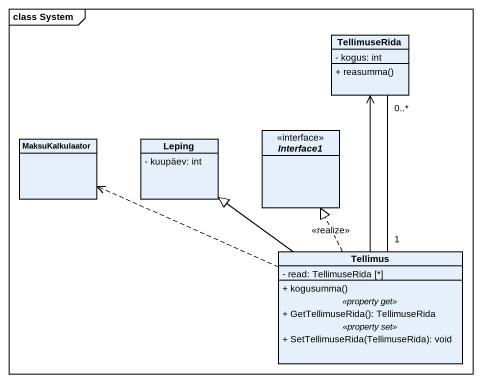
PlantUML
@startuml
mainframe class System
hide circle
hide empty members
skinparam classAttributeIconSize 0
class TellimuseRida {
  - kogus: int
  + reasumma()
}
class MaksuKalkulaator
class Leping {
  - kuupäev: int
}
interface Interface1
class Tellimus {
  - read: TellimuseRida [*]
  --
  + kogusumma()
  .. <<property get>> ..
  + GetTellimuseRida(): TellimuseRida
  .. <<property set>> ..
  + SetTellimuseRida(TellimuseRida): void
}
Tellimus "1" -up- "0..*" TellimuseRida
Tellimus -up-> TellimuseRida
Tellimus .left.> MaksuKalkulaator
Tellimus -up-|> Leping
Tellimus .up.|> Interface1 : <<realize>>
@enduml
